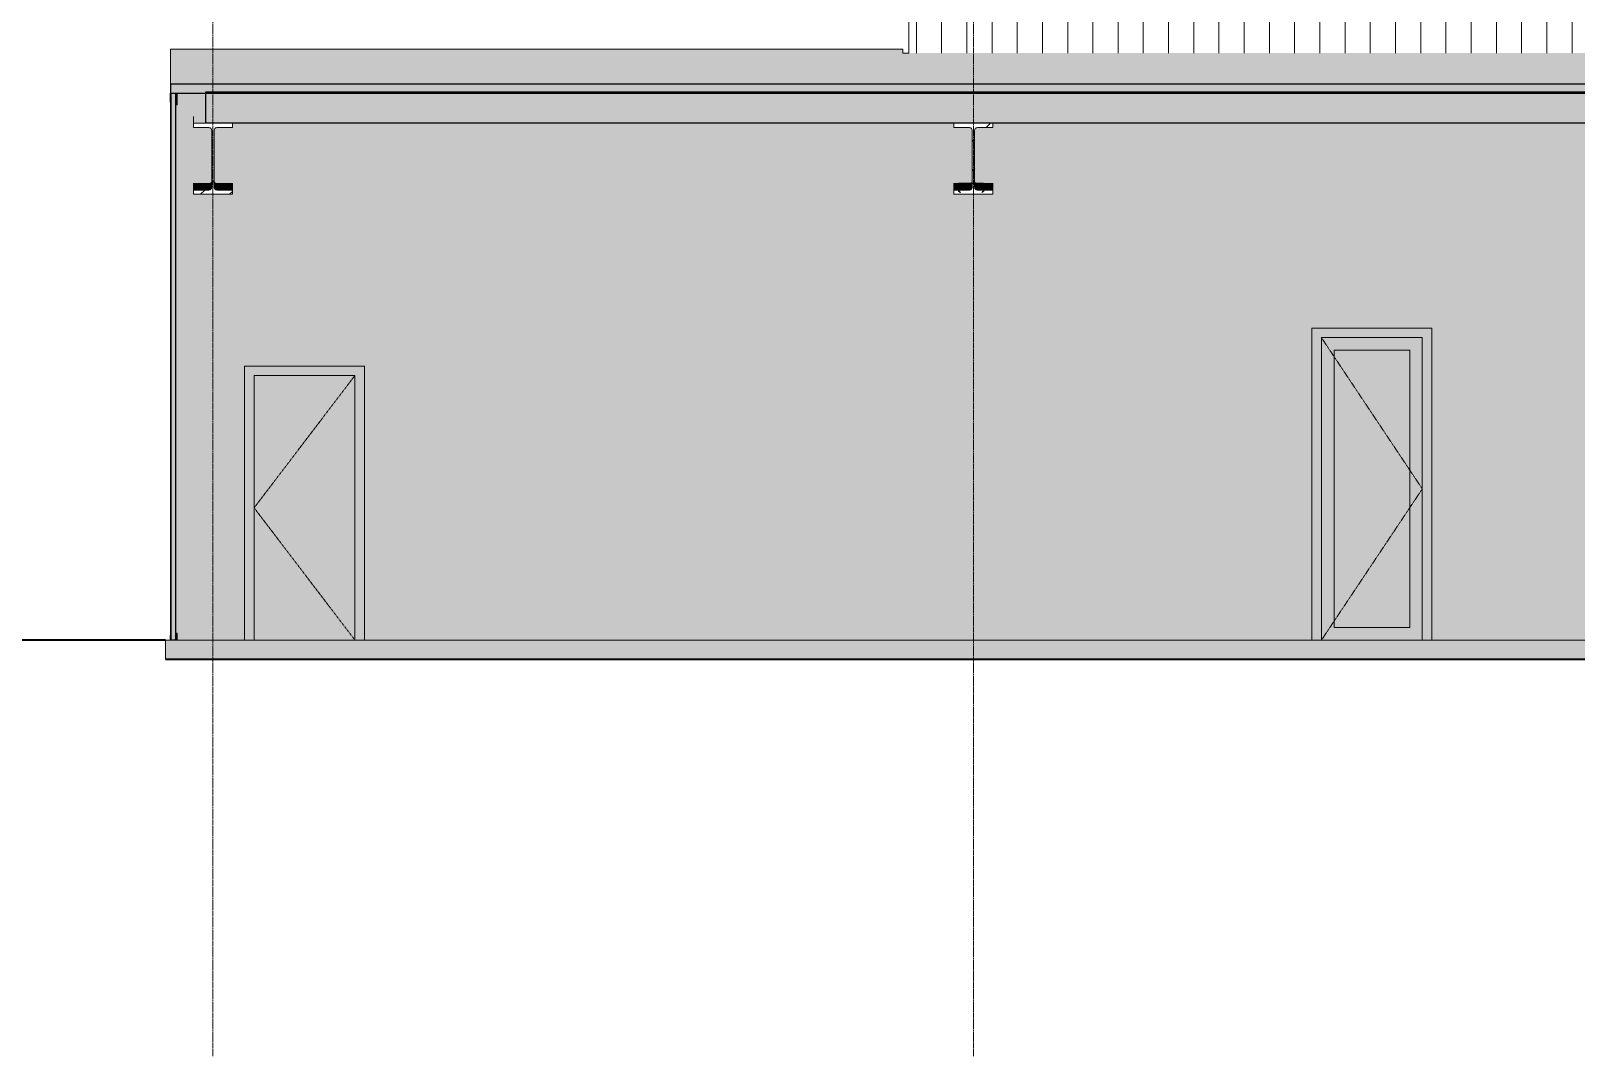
# Model space of a CAD drawing. Header units: inches. Extents: x -54880 to -186, y -265 to 853.
# Drawn here: x -20677.7 to -20187.6, y -132 to 193.4 of the extents above; entities that cross this region are included whole.
import ezdxf

# ---------------------------------------------------------------- set-up
doc = ezdxf.new("R2010")
doc.units = ezdxf.units.IN
doc.header["$MEASUREMENT"] = 0
doc.linetypes.add('Dash 1_16_', pattern=[0.125, 0.0625, -0.0625])
doc.linetypes.add('Grid Line 1_2_', pattern=[0.875, 0.5, -0.125, 0.125, -0.125])
for name, color, linetype, lineweight in [('A-CLNG', 13, 'Continuous', 9), ('A-DOOR', 31, 'Continuous', 9), ('A-DOOR-FRAM', 31, 'Continuous', 9), ('A-DOOR-GLAZ', 31, 'Continuous', 9), ('A-FLOR-LEVL', 51, 'Continuous', 9), ('A-GLAZ-CWMG', 51, 'Continuous', 9), ('A-ROOF', 132, 'Continuous', 9), ('A-WALL', 113, 'Continuous', 9), ('A-WALL-PATT', 111, 'Continuous', 9), ('C-BLDG-PADS', 91, 'Continuous', 9), ('C-TOPO', 7, 'Continuous', 9), ('I-WALL', 2, 'Continuous', 9), ('L-SITE-WALL', 31, 'Continuous', 9), ('S-BEAM', 12, 'Continuous', 9), ('S-GRID', 1, 'Continuous', 9)]:
    doc.layers.add(name, color=color, linetype=linetype, lineweight=lineweight)
pattern_1 = [(45, (22032.004, 107.706), (-19.007, 19.007), []), (45, (22032.004, 136.506), (-19.007, 19.007), [])]

# ---------------------------------------------------------------- blocks, each defined once
blk = doc.blocks.new('W-Wide Flange - W21X166-V216-Section 7')
at = {"layer": 'S-BEAM'}
for points in [[(21150, 164.02), (21150, 164.2), (21137.6, 164.2), (21137.6, 164.02), (21145.73, 164.02)], [(21139.16, 142.86), (21142.54, 142.89), (21142.54, 144.95), (21139.24, 144.95), (21139.24, 145.05), (21137.6, 145.05), (21137.6, 142.86), (21139.05, 142.86), (21139.05, 144.87), (21139.16, 144.87)], [(21147.05, 142.86), (21150, 142.86), (21150, 145.05), (21146.87, 145.05), (21146.87, 144.95), (21145.07, 144.95), (21145.07, 142.86), (21146.94, 142.86), (21146.94, 144.87), (21147.05, 144.87)]]:
    blk.add_hatch(color=256, dxfattribs=at).paths.add_polyline_path(points, flags=0)
h = blk.add_hatch(dxfattribs=at)
h.set_pattern_fill('FP_10', color=256, style=0, pattern_type=2)
h.set_pattern_definition(pattern_1)
h.paths.add_polyline_path([(21145.73, 141.5), (21150, 141.5), (21150, 142.86), (21144.87, 142.89), (21144.51, 143.06), (21144.27, 143.37), (21144.18, 143.76), (21144.2, 161.97), (21144.37, 162.33), (21144.68, 162.57), (21145.07, 162.66), (21150, 162.66), (21150, 164.02), (21137.6, 164.02), (21137.6, 162.66), (21142.74, 162.64), (21143.09, 162.47), (21143.34, 162.16), (21143.43, 161.77), (21143.41, 143.56), (21143.23, 143.2), (21142.92, 142.95), (21142.54, 142.86), (21137.6, 142.86), (21137.6, 141.5)], flags=0)
h = blk.add_hatch(color=256, dxfattribs=at)
h.paths.add_polyline_path([(21142.54, 142.86), (21142.98, 142.99), (21143.23, 143.2), (21143.41, 143.56), (21143.43, 143.76), (21143.35, 144.95), (21142.54, 144.95), (21142.54, 142.89)], flags=0)
h.paths.add_polyline_path([(21142.89, 145.05), (21143.43, 145.05), (21143.35, 145.59), (21143.17, 145.32), (21142.89, 145.13), (21142.77, 145.05)], flags=0)
h = blk.add_hatch(color=256, dxfattribs=at)
h.paths.add_polyline_path([(21145.07, 142.86), (21145.07, 144.95), (21144.18, 144.95), (21144.21, 143.53), (21144.44, 143.13), (21144.68, 142.95), (21144.87, 142.89)], flags=0)
h.paths.add_polyline_path([(21144.71, 145.05), (21144.68, 145.14), (21144.44, 145.32), (21144.25, 145.59), (21144.18, 145.94), (21144.26, 145.05), (21144.68, 145.05)], flags=0)
for p, q in [((21137.6, 164.02), (21137.6, 164.2)), ((21150, 164.02), (21150, 164.2)), ((21137.6, 145.05), (21137.6, 142.86)), ((21150, 142.86), (21150, 145.05))]:
    blk.add_line(p, q, dxfattribs=at)
at = {"layer": 'S-BEAM', "lineweight": 15}
for p, q in [((21150, 164.02), (21137.6, 164.02)), ((21137.6, 164.02), (21137.6, 162.66)), ((21137.6, 162.66), (21142.54, 162.66)), ((21143.43, 161.77), (21143.43, 143.76)), ((21144.18, 143.76), (21144.18, 161.77)), ((21145.07, 162.66), (21150, 162.66)), ((21150, 162.66), (21150, 164.02)), ((21142.54, 142.86), (21137.6, 142.86)), ((21137.6, 142.86), (21137.6, 141.5)), ((21150, 142.86), (21145.07, 142.86)), ((21150, 141.5), (21150, 142.86)), ((21137.6, 141.5), (21150, 141.5))]:
    blk.add_line(p, q, dxfattribs=at)
at = {"layer": 'S-BEAM', "lineweight": 15, "flags": 128}
for points in [[(21142.54, 162.66), (21142.74, 162.64), (21142.92, 162.57), (21143.09, 162.47), (21143.23, 162.33), (21143.34, 162.16), (21143.41, 161.97), (21143.43, 161.77)], [(21144.18, 161.77), (21144.2, 161.97), (21144.27, 162.16), (21144.37, 162.33), (21144.51, 162.47), (21144.68, 162.57), (21144.87, 162.64), (21145.07, 162.66)], [(21143.43, 143.76), (21143.41, 143.56), (21143.34, 143.37), (21143.23, 143.2), (21143.09, 143.06), (21142.92, 142.95), (21142.74, 142.89), (21142.54, 142.86)], [(21145.07, 142.86), (21144.87, 142.89), (21144.68, 142.95), (21144.51, 143.06), (21144.37, 143.2), (21144.27, 143.37), (21144.2, 143.56), (21144.18, 143.76)]]:
    blk.add_lwpolyline(points, dxfattribs=at)
blk = doc.blocks.new('Girt_C - 8_D-560231-Section 7')
at = {"layer": 'S-BEAM', "lineweight": 15}
for p, q in [((21139.05, 144.87), (21139.05, 142.5)), ((21139.05, 142.5), (21139.63, 142.02)), ((21139.16, 142.55), (21139.16, 144.87)), ((21139.7, 142.1), (21139.16, 142.55)), ((21146.87, 145.05), (21139.24, 145.05)), ((21139.24, 144.95), (21146.87, 144.95)), ((21146.94, 142.55), (21146.41, 142.1)), ((21146.48, 142.02), (21147.05, 142.5)), ((21146.94, 144.87), (21146.94, 142.55)), ((21147.05, 142.5), (21147.05, 144.87)), ((21139.63, 142.02), (21139.7, 142.1)), ((21146.41, 142.1), (21146.48, 142.02))]:
    blk.add_line(p, q, dxfattribs=at)
for centre, radius, start, end in [((21139.24, 144.87), 0.188, 90, 180), ((21139.24, 144.87), 0.0782, 90, 176.9576), ((21146.87, 144.87), 0.188, 0, 90), ((21146.87, 144.87), 0.0782, 2.1227, 90)]:
    blk.add_arc(centre, radius, start, end, dxfattribs=at)
blk = doc.blocks.new('Single-Glass 1 - 32_ x96_-948363-Section 7')
at = {"layer": 'A-DOOR'}
h = blk.add_hatch(color=256, dxfattribs=at)
h.paths.add_polyline_path([(21286.18, 0), (21286.18, 96), (21254.18, 96), (21254.18, 0)], flags=0)
h.paths.add_polyline_path([(21282.18, 4), (21258.18, 4), (21258.18, 92), (21282.18, 92)], flags=0)
at = {"layer": 'A-DOOR-FRAM'}
blk.add_hatch(color=256, dxfattribs=at).paths.add_polyline_path([(21254.18, 0), (21254.18, 96), (21286.18, 96), (21286.18, 0), (21289.18, 0), (21289.18, 99), (21251.18, 99), (21251.18, 0), (21252.25, 0)], flags=0)
at = {"layer": 'A-DOOR-GLAZ'}
blk.add_hatch(color=256, dxfattribs=at).paths.add_polyline_path([(21258.18, 4), (21282.18, 4), (21282.18, 92), (21258.18, 92), (21258.18, 28)], flags=0)
at = {"layer": 'A-DOOR', "linetype": 'Dash 1_16_'}
for p in [(21254.18, 96), (21254.18, 0)]:
    blk.add_line(p, (21286.18, 48), dxfattribs=at)
at = {"layer": 'A-DOOR'}
for p, q in [((21258.18, 92), (21282.18, 92)), ((21258.18, 4), (21258.18, 92)), ((21282.18, 92), (21282.18, 4)), ((21282.18, 4), (21258.18, 4))]:
    blk.add_line(p, q, dxfattribs=at)
at = {"layer": 'A-DOOR-FRAM'}
for p, q in [((21289.18, 99), (21251.18, 99)), ((21251.18, 99), (21251.18, 0)), ((21289.18, 0), (21289.18, 99)), ((21254.18, 0), (21254.18, 96)), ((21254.18, 96), (21286.18, 96)), ((21286.18, 96), (21286.18, 0))]:
    blk.add_line(p, q, dxfattribs=at)
at = {"layer": 'A-DOOR-GLAZ'}
for p, q in [((21258.18, 92), (21258.18, 4)), ((21282.18, 92), (21258.18, 92)), ((21282.18, 92), (21282.18, 4)), ((21282.18, 4), (21258.18, 4))]:
    blk.add_line(p, q, dxfattribs=at)
blk = doc.blocks.new('Single-Flush - 32_ x 84_-489871-Section 7')
at = {"layer": 'A-DOOR'}
blk.add_hatch(color=256, dxfattribs=at).paths.add_polyline_path([(20947.62, 0), (20947.62, 84), (20915.62, 84), (20915.62, 0)], flags=0)
at = {"layer": 'A-DOOR-FRAM'}
blk.add_hatch(color=256, dxfattribs=at).paths.add_polyline_path([(20912.62, 0), (20915.62, 0), (20915.62, 84), (20947.62, 84), (20947.62, 0), (20950.62, 0), (20950.62, 87), (20912.62, 87)], flags=0)
at = {"layer": 'A-DOOR', "linetype": 'Dash 1_16_'}
for p in [(20947.62, 84), (20947.62, 0)]:
    blk.add_line(p, (20915.62, 42), dxfattribs=at)
at = {"layer": 'A-DOOR-FRAM'}
for p, q in [((20950.62, 87), (20912.62, 87)), ((20912.62, 87), (20912.62, 0)), ((20915.62, 0), (20915.62, 84)), ((20915.62, 84), (20947.62, 84)), ((20947.62, 84), (20947.62, 0)), ((20950.62, 0), (20950.62, 87))]:
    blk.add_line(p, q, dxfattribs=at)
blk = doc.blocks.new('W-Wide Flange - W21X166-933137-Section 7')
at = {"layer": 'S-BEAM'}
for points in [[(20896.35, 164.02), (20908.75, 164.02), (20908.75, 164.2), (20900.18, 164.2), (20900.18, 166.21), (20896.35, 166.21)], [(20901.29, 142.86), (20901.29, 145.05), (20896.35, 145.05), (20896.35, 142.86)], [(20901.29, 142.86), (20901.73, 142.99), (20901.98, 143.2), (20902.16, 143.56), (20902.18, 143.76), (20902.1, 145.59), (20901.92, 145.32), (20901.64, 145.13), (20901.29, 145.05), (20901.29, 142.89)], [(20903.82, 142.86), (20903.82, 145.05), (20903.37, 145.17), (20903.11, 145.41), (20902.95, 145.78), (20902.93, 145.94), (20902.96, 143.53), (20903.19, 143.13), (20903.43, 142.95), (20903.64, 142.88)], [(20903.82, 142.86), (20908.75, 142.89), (20908.75, 145.05), (20903.82, 145.05), (20903.82, 142.89)]]:
    blk.add_hatch(color=256, dxfattribs=at).paths.add_polyline_path(points, flags=0)
h = blk.add_hatch(dxfattribs=at)
h.set_pattern_fill('FP_10', color=256, style=0, pattern_type=2)
h.set_pattern_definition(pattern_1)
h.paths.add_polyline_path([(20903.64, 141.5), (20908.75, 141.5), (20908.75, 142.86), (20903.62, 142.89), (20903.26, 143.06), (20903.02, 143.37), (20902.93, 143.76), (20902.95, 161.97), (20903.12, 162.33), (20903.43, 162.57), (20903.82, 162.66), (20908.75, 162.66), (20908.75, 164.02), (20896.35, 164.02), (20896.35, 162.66), (20901.49, 162.64), (20901.84, 162.47), (20902.09, 162.16), (20902.18, 161.77), (20902.16, 143.56), (20901.98, 143.2), (20901.67, 142.95), (20901.29, 142.86), (20896.35, 142.86), (20896.35, 141.5)], flags=0)
for p, q in [((20896.35, 164.02), (20896.35, 166.21)), ((20908.75, 164.02), (20908.75, 164.2)), ((20896.35, 145.05), (20896.35, 142.86)), ((20908.75, 142.86), (20908.75, 145.05))]:
    blk.add_line(p, q, dxfattribs=at)
at = {"layer": 'S-BEAM', "lineweight": 15}
for p, q in [((20908.75, 164.02), (20896.35, 164.02)), ((20896.35, 164.02), (20896.35, 162.66)), ((20896.35, 162.66), (20901.29, 162.66)), ((20902.18, 161.77), (20902.18, 143.76)), ((20902.93, 143.76), (20902.93, 161.77)), ((20903.82, 162.66), (20908.75, 162.66)), ((20908.75, 162.66), (20908.75, 164.02)), ((20901.29, 142.86), (20896.35, 142.86)), ((20896.35, 142.86), (20896.35, 141.5)), ((20908.75, 142.86), (20903.82, 142.86)), ((20908.75, 141.5), (20908.75, 142.86)), ((20896.35, 141.5), (20908.75, 141.5))]:
    blk.add_line(p, q, dxfattribs=at)
at = {"layer": 'S-BEAM', "lineweight": 15, "flags": 128}
for points in [[(20901.29, 162.66), (20901.49, 162.64), (20901.67, 162.57), (20901.84, 162.47), (20901.98, 162.33), (20902.09, 162.16), (20902.16, 161.97), (20902.18, 161.77)], [(20902.93, 161.77), (20902.95, 161.97), (20903.02, 162.16), (20903.12, 162.33), (20903.26, 162.47), (20903.43, 162.57), (20903.62, 162.64), (20903.82, 162.66)], [(20902.18, 143.76), (20902.16, 143.56), (20902.09, 143.37), (20901.98, 143.2), (20901.84, 143.06), (20901.67, 142.95), (20901.49, 142.89), (20901.29, 142.86)], [(20903.82, 142.86), (20903.62, 142.89), (20903.43, 142.95), (20903.26, 143.06), (20903.12, 143.2), (20903.02, 143.37), (20902.95, 143.56), (20902.93, 143.76)]]:
    blk.add_lwpolyline(points, dxfattribs=at)
blk = doc.blocks.new('Rectangular Mullion - Profile_Polycarbonate_Lower-935993-Section 7')
at = {"layer": 'A-GLAZ-CWMG'}
blk.add_hatch(color=256, dxfattribs=at).paths.add_polyline_path([(20891.18, 0), (20891.12, 0.06), (20889.12, 0.06), (20889.05, 0)], flags=0)
at = {"layer": 'A-GLAZ-CWMG', "lineweight": 13}
for p, q in [((20889.18, 1.46), (20889.05, 1.46)), ((20889.05, 1.46), (20889.05, 0)), ((20889.05, 0), (20891.18, 0)), ((20889.12, 0.06), (20889.12, 1.39)), ((20889.12, 1.39), (20889.18, 1.39)), ((20891.12, 0.06), (20889.12, 0.06)), ((20889.18, 1.39), (20889.18, 1.46)), ((20891.18, 2.24), (20890.82, 2.24)), ((20890.82, 2.24), (20890.82, 1.99)), ((20890.82, 1.99), (20890.89, 1.99)), ((20890.89, 1.99), (20890.89, 2.18)), ((20890.89, 2.18), (20891.12, 2.18)), ((20891.12, 2.18), (20891.12, 0.06)), ((20891.18, 0), (20891.18, 2.24))]:
    blk.add_line(p, q, dxfattribs=at)
blk = doc.blocks.new('Rectangular Mullion - Profile_Polycarbonate_Upper and left-935994-Section 7')
at = {"layer": 'A-GLAZ-CWMG'}
for points in [[(20891.18, 169.91), (20891.18, 173.54), (20889.05, 173.54), (20889.12, 173.47), (20891.12, 173.47), (20891.12, 169.97)], [(20889.12, 170.76), (20889.18, 170.82), (20889.12, 172.83)], [(20891.12, 169.97), (20891.12, 172.01), (20890.89, 172.01), (20890.89, 169.97)], [(20890.82, 170.16), (20890.83, 170.17), (20890.82, 170.17)], [(20890.83, 170.16), (20890.89, 170.17), (20890.83, 170.17)]]:
    blk.add_hatch(color=256, dxfattribs=at).paths.add_polyline_path(points, flags=0)
at = {"layer": 'A-GLAZ-CWMG', "lineweight": 13}
for p, q in [((20891.18, 173.54), (20889.05, 173.54)), ((20889.05, 173.54), (20889.05, 170.7)), ((20889.12, 170.76), (20889.12, 173.47)), ((20889.12, 173.47), (20891.12, 173.47)), ((20891.12, 173.47), (20891.12, 169.97)), ((20891.18, 169.91), (20891.18, 173.54)), ((20889.05, 170.7), (20889.18, 170.7)), ((20889.18, 170.76), (20889.12, 170.76)), ((20889.18, 170.7), (20889.18, 170.76)), ((20890.89, 170.16), (20890.82, 170.16)), ((20890.82, 170.16), (20890.82, 169.91)), ((20890.82, 169.91), (20891.18, 169.91)), ((20890.89, 169.97), (20890.89, 170.16)), ((20891.12, 169.97), (20890.89, 169.97))]:
    blk.add_line(p, q, dxfattribs=at)
at = {"layer": 'A-GLAZ-CWMG'}
for p, q in [((20889.18, 172.83), (20889.12, 172.83)), ((20889.18, 170.76), (20889.18, 172.83)), ((20890.89, 172.21), (20890.82, 172.21)), ((20890.82, 170.16), (20890.82, 172.21)), ((20890.89, 170.16), (20890.89, 172.21)), ((20891.12, 172.01), (20890.89, 172.01)), ((20890.89, 169.97), (20890.89, 170.16))]:
    blk.add_line(p, q, dxfattribs=at)

msp = doc.modelspace()

# ---------------------------------------------------------------- hatches: boundary and pattern name
at = {"layer": 'A-CLNG'}
msp.add_hatch(color=256, dxfattribs=at).paths.add_polyline_path([(-19398.79, 164.2), (-18735.87, 164.2), (-18735.87, 173.96), (-20622.37, 173.96), (-20622.37, 164.2), (-19408.47, 164.2)], flags=0)
at = {"layer": 'A-ROOF', "lineweight": 5}
h = msp.add_hatch(color=256, dxfattribs=at)
h.paths.add_polyline_path([(-19175.49, 183.4), (-19175.6, 183.53), (-19175.52, 183.4), (-19175.51, 183.4)], flags=0)
h.paths.add_polyline_path([(-19183.49, 183.4), (-19183.38, 183.4), (-19183.47, 183.49), (-19183.49, 183.4)], flags=0)
h.paths.add_polyline_path([(-20633.49, 176.41), (-19080.82, 176.41), (-19080.85, 178.5), (-19097.08, 178.5), (-19097.08, 186.99), (-19151.18, 186.99), (-19151.18, 186.25), (-19170.54, 186.2), (-19170.57, 180.84), (-19171.63, 180.78), (-19174.44, 180.84), (-19174.44, 186.25), (-19175.49, 186.17), (-19175.52, 181.01), (-19176.07, 180.55), (-19176.14, 180.63), (-19176.14, 183.48), (-19182.85, 183.48), (-19182.92, 180.55), (-19183.49, 181.08), (-19183.49, 186.25), (-19185.87, 186.25), (-19185.87, 178.41), (-19186.12, 178.41), (-19186.12, 186.25), (-20401.12, 186.32), (-20401.12, 187.53), (-20633.49, 187.53)], flags=0)
h.paths.add_polyline_path([(-18735.87, 176.41), (-18735.87, 186.99), (-18788.68, 186.91), (-18788.68, 183.08), (-18788.77, 183.08), (-18788.77, 181.29), (-18789, 181.19), (-18790.8, 181.01), (-18795.06, 180.85), (-18800.77, 180.79), (-18807.68, 180.88), (-18811.86, 181.1), (-18812.77, 181.29), (-18812.77, 183.08), (-18821.39, 183.08), (-18821.39, 180.75), (-18821.62, 180.66), (-18823.41, 180.48), (-18827.47, 180.32), (-18833.39, 180.25), (-18840.05, 180.34), (-18844.47, 180.56), (-18845.39, 180.75), (-18845.39, 183.08), (-18852.06, 183.08), (-18852.06, 186.99), (-18900.06, 186.99), (-18900.06, 185.01), (-18895.3, 185.01), (-18895.3, 181), (-18895.51, 180.9), (-18897.17, 180.71), (-18900.3, 180.56), (-18906.87, 180.43), (-18914.62, 180.46), (-18920.02, 180.63), (-18922.75, 180.85), (-18923.3, 181), (-18923.3, 183.08), (-18929.49, 182.99), (-18929.56, 180.8), (-18929.81, 180.72), (-18931.52, 180.54), (-18936.01, 180.35), (-18943.67, 180.26), (-18951.43, 180.36), (-18955.75, 180.56), (-18957.41, 180.8), (-18957.49, 180.84), (-18957.5, 183.08), (-18963.43, 183.08), (-18963.43, 186.99), (-18977.54, 186.99), (-18977.56, 186.87), (-18978.63, 186.81), (-18981.44, 186.87), (-18981.44, 186.99), (-19007.87, 186.99), (-19007.87, 183.78), (-19009.68, 183.78), (-19009.68, 182.29), (-19009.88, 182.22), (-19011.45, 182.08), (-19015.9, 181.97), (-19021.15, 181.99), (-19024.89, 182.15), (-19025.68, 182.29), (-19025.68, 183.78), (-19029.33, 183.78), (-19029.33, 181.97), (-19029.53, 181.89), (-19031.07, 181.76), (-19035.66, 181.64), (-19037.58, 181.63), (-19037.58, 178.5), (-19051.04, 178.5), (-19051.04, 176.41), (-18759.68, 176.41)], flags=0)
h.paths.add_polyline_path([(-19067.33, 176.41), (-19063.33, 176.41), (-19063.33, 178.5), (-19072.84, 178.5), (-19072.84, 176.41), (-19069.55, 176.41)], flags=0)
at = {"layer": 'A-ROOF'}
msp.add_hatch(color=256, dxfattribs=at).paths.add_polyline_path([(-18735.87, 173.54), (-18735.87, 176.41), (-20633.49, 176.41), (-20633.49, 173.54), (-18759.68, 173.54)], flags=0)
at = {"layer": 'A-WALL', "transparency": 33554649}
msp.add_hatch(color=256, dxfattribs=at).paths.add_polyline_path([(-20631.72, 0.06), (-20631.72, 173.47), (-20633.3, 173.47), (-20633.3, 0.06)], flags=0)
at = {"layer": 'A-WALL-PATT'}
h = msp.add_hatch(dxfattribs=at)
h.set_pattern_fill('FP_14', color=256, style=0, pattern_type=2)
h.set_pattern_definition([(90, (22307.131, 0), (-8, 5e-16), [])])
h.paths.add_polyline_path([(-20037.9, 0), (-19270.06, 0), (-19270.06, 2), (-19269.12, 2), (-19269.12, 91), (-19270.06, 91), (-19270.06, 93), (-19269.12, 93), (-19269.12, 98.45), (-19151.18, 98.45), (-19151.18, 131.29), (-20109.31, 131.29), (-20109.31, 0)], flags=0)
h.paths.add_polyline_path([(-20057.26, 147.29), (-19902.44, 147.29), (-19902.44, 152.7), (-19897.27, 152.73), (-19896.88, 152.97), (-19896.65, 153.36), (-19896.62, 153.59), (-19896.64, 161.97), (-19896.81, 162.33), (-19897.12, 162.57), (-19897.51, 162.66), (-19902.44, 162.66), (-19902.44, 164.2), (-20109.31, 164.2), (-20109.31, 147.29), (-20076.63, 147.29)], flags=0)
h.paths.add_polyline_path([(-19766.76, 147.29), (-19661.19, 147.29), (-19661.19, 152.7), (-19656.02, 152.73), (-19655.63, 152.97), (-19655.4, 153.36), (-19655.37, 153.59), (-19655.39, 161.97), (-19655.56, 162.33), (-19655.87, 162.57), (-19656.26, 162.66), (-19661.19, 162.66), (-19661.19, 164.2), (-19890.04, 164.2), (-19890.04, 162.66), (-19895.18, 162.64), (-19895.53, 162.47), (-19895.78, 162.16), (-19895.87, 161.77), (-19895.84, 153.36), (-19895.6, 152.96), (-19895.21, 152.73), (-19894.98, 152.7), (-19890.04, 152.7), (-19890.04, 147.29), (-19805.49, 147.29)], flags=0)
h.paths.add_polyline_path([(-19185.75, 147.29), (-19178.69, 147.29), (-19178.69, 152.7), (-19173.52, 152.73), (-19173.13, 152.97), (-19172.9, 153.36), (-19172.87, 153.59), (-19172.89, 161.97), (-19173.06, 162.33), (-19173.37, 162.57), (-19173.76, 162.66), (-19178.69, 162.66), (-19178.69, 164.2), (-19407.9, 164.2), (-19407.9, 162.66), (-19413.04, 162.64), (-19413.39, 162.47), (-19413.64, 162.16), (-19413.73, 161.77), (-19413.7, 153.36), (-19413.46, 152.96), (-19413.07, 152.73), (-19412.84, 152.7), (-19407.9, 152.7), (-19407.9, 147.29), (-19205.12, 147.29)], flags=0)
h.paths.add_polyline_path([(-19161.97, 147.29), (-19151.18, 147.3), (-19151.18, 164.2), (-19166.29, 164.2), (-19166.29, 162.66), (-19171.43, 162.64), (-19171.78, 162.47), (-19172.03, 162.16), (-19172.12, 161.77), (-19172.09, 153.36), (-19171.85, 152.96), (-19171.46, 152.73), (-19171.23, 152.7), (-19166.29, 152.7), (-19166.29, 147.29), (-19164.36, 147.29)], flags=0)
h.paths.add_polyline_path([(-19648.79, 147.29), (-19420.3, 147.29), (-19420.3, 152.7), (-19415.13, 152.73), (-19414.74, 152.97), (-19414.51, 153.36), (-19414.48, 153.59), (-19414.5, 161.97), (-19414.67, 162.33), (-19414.98, 162.57), (-19415.37, 162.66), (-19420.3, 162.66), (-19420.3, 164.2), (-19648.79, 164.2), (-19648.79, 162.66), (-19653.93, 162.64), (-19654.28, 162.47), (-19654.53, 162.16), (-19654.62, 161.77), (-19654.59, 153.36), (-19654.35, 152.96), (-19653.96, 152.73), (-19653.73, 152.7), (-19648.79, 152.7), (-19648.79, 151.42)], flags=0)
h.paths.add_polyline_path([(-19166.39, 186.25), (-19151.18, 186.25), (-19151.18, 337.45), (-20228.83, 382.35), (-20228.83, 240), (-20399.24, 240), (-20399.24, 186.25), (-19186.12, 186.25), (-19186.12, 241.25), (-19185.87, 241.25), (-19185.87, 186.25), (-19183.49, 186.25), (-19183.44, 187.97), (-19183.31, 188.03), (-19175.55, 187.97), (-19175.49, 187.84), (-19175.49, 186.25), (-19174.44, 186.25), (-19174.44, 240.83), (-19170.54, 240.83), (-19170.54, 186.25)], flags=0)
h.paths.add_polyline_path([(-19182.92, 235.04), (-19183.49, 235.57), (-19183.49, 237.89), (-19183.38, 237.89), (-19183.31, 235.5), (-19182.85, 235.12)], flags=0)
h.paths.add_polyline_path([(-19176.07, 235.04), (-19176.07, 235.18), (-19175.6, 235.57), (-19175.6, 237.89), (-19175.49, 237.89), (-19175.49, 235.52), (-19175.6, 235.43)], flags=0)
h.paths.add_polyline_path([(-19182.92, 237.96), (-19183.31, 237.96), (-19183.31, 238.07), (-19175.68, 238.07), (-19175.68, 237.96), (-19182.85, 237.96)], flags=0)
at = {"layer": 'C-BLDG-PADS'}
h = msp.add_hatch(dxfattribs=at)
h.set_pattern_fill('FP_11', color=256, style=0, pattern_type=2)
h.set_pattern_definition([(50, (22032.004, 107.706), (55.0854, -4.81984), [5.76, -63.36]), (355, (22032.004, 107.706), (-10.65569, 57.76853), [4.608, -50.688]), (100.451, (22036.594, 107.305), (44.42947, 52.94866), [4.895, -53.848]), (46.184, (22032.004, 123.066), (81.96444, -12.71212), [8.64, -95.04]), (96.636, (22038.834, 122.01), (71.7815, 74.81238), [7.343, -80.772]), (351.184, (22032, 123.07), (71.78195, 74.81243), [6.912, -76.032]), (21, (22039.684, 119.226), (45.84207, -30.92146), [5.76, -63.36]), (326, (22039.684, 119.226), (18.687064, 55.69148), [4.608, -50.688]), (71.451, (22043.504, 116.65), (64.52891, 24.77011), [4.895, -53.848]), (37.5, (22032.004, 107.706), (0.933895, 25.566816), [2.534, -47.539, 2.534, -48.922, -50.88]), (37.5, (22032.004, 107.706), (0.933895, 25.566816), [-101.53, 2.534, -48.346]), (7.5, (22032.004, 107.706), (20.20404, 30.291303), [2.534, -26.803, 2.534, -46.387, -19.392]), (7.5, (22032.004, 107.706), (20.20404, 30.291303), [-78.259, 2.534, -16.858]), (327.5, (22014.877, 107.706), (40.9977845, -1.732403), [2.534, -16.666, 2.534, -57.37, -79.488]), (327.5, (22014.877, 107.706), (40.9977845, -1.732403), [-79.104, 2.534, -76.954]), (317.5, (22007.197, 107.706), (44.788883, 7.68784), [2.534, -22.426, 2.534, -37.248, -56.448]), (317.5, (22007.197, 107.706), (44.788883, 7.68784), [-64.742, 2.534, -53.914])])
h.paths.add_polyline_path([(-18798.42, -6), (-18723.24, -6), (-18723.24, 0), (-20634.99, 0), (-20634.99, -6), (-18953.35, -6)], flags=0)
at = {"layer": 'I-WALL'}
h = msp.add_hatch(color=256, dxfattribs=at)
h.paths.add_polyline_path([(-20347.77, 0), (-20271.37, 0), (-20271.37, 99), (-20233.37, 99), (-20233.37, 0), (-20114.06, 0), (-20114.06, 164.2), (-20131.29, 164.2), (-20131.29, 162.66), (-20136.43, 162.64), (-20136.78, 162.47), (-20137.03, 162.16), (-20137.12, 161.77), (-20137.04, 145.59), (-20136.91, 145.37), (-20136.58, 145.13), (-20136.23, 145.05), (-20131.29, 145.05), (-20131.29, 141.5), (-20143.69, 141.5), (-20143.69, 145.05), (-20138.41, 145.13), (-20138.19, 145.26), (-20137.94, 145.59), (-20137.87, 145.94), (-20137.89, 161.97), (-20138.06, 162.33), (-20138.37, 162.57), (-20138.76, 162.66), (-20143.69, 162.66), (-20143.69, 164.2), (-20372.54, 164.2), (-20372.54, 162.66), (-20377.68, 162.64), (-20378.03, 162.47), (-20378.28, 162.16), (-20378.37, 161.77), (-20378.29, 145.59), (-20378.16, 145.37), (-20377.83, 145.13), (-20377.52, 145.05), (-20372.54, 145.05), (-20372.54, 141.5), (-20384.94, 141.5), (-20384.94, 145.05), (-20379.66, 145.13), (-20379.44, 145.26), (-20379.19, 145.59), (-20379.12, 145.94), (-20379.14, 161.97), (-20379.31, 162.33), (-20379.62, 162.57), (-20380.01, 162.66), (-20384.94, 162.66), (-20384.94, 164.2), (-20613.79, 164.2), (-20613.79, 162.66), (-20618.93, 162.64), (-20619.28, 162.47), (-20619.53, 162.16), (-20619.62, 161.77), (-20619.54, 145.59), (-20619.41, 145.37), (-20619.08, 145.13), (-20618.73, 145.05), (-20613.79, 145.05), (-20613.79, 141.5), (-20622.37, 141.5), (-20622.37, 0), (-20609.93, 0), (-20609.93, 87), (-20571.93, 87), (-20571.93, 0), (-20425.23, 0)], flags=0)
h.paths.add_polyline_path([(-20622.37, 145.05), (-20620.9, 145.13), (-20620.69, 145.26), (-20620.44, 145.59), (-20620.37, 145.94), (-20620.39, 161.97), (-20620.56, 162.33), (-20620.87, 162.57), (-20621.26, 162.66), (-20622.37, 162.64), (-20622.37, 151.42)], flags=0)
at = {"layer": 'L-SITE-WALL', "lineweight": 5}
h = msp.add_hatch(color=256, dxfattribs=at)
h.paths.add_polyline_path([(-20622.37, 0), (-20622.37, 141.5), (-20626.19, 141.5), (-20626.19, 145.05), (-20622.37, 145.05), (-20622.37, 162.66), (-20626.19, 162.66), (-20626.19, 166.21), (-20622.37, 166.21), (-20622.37, 173.54), (-20631.37, 173.47), (-20631.43, 169.97), (-20631.66, 169.97), (-20631.72, 0.06), (-20631.43, 0.06), (-20631.37, 0)], flags=0)
h.paths.add_polyline_path([(-20633.3, 0.06), (-20633.36, 173.47), (-20633.43, 173.47), (-20633.43, 0.06)], flags=0)
h.paths.add_polyline_path([(-20631.43, 172.01), (-20631.43, 173.47), (-20631.72, 173.47), (-20631.66, 172.01)], flags=0)
msp.add_hatch(color=256, dxfattribs=at).paths.add_polyline_path([(-20633.3, 0.06), (-20631.72, 0.06), (-20631.72, 173.47), (-20633.3, 173.47), (-20633.3, 0.2)], flags=0)

# ---------------------------------------------------------------- linework, layer by layer
at = {"layer": 'A-CLNG', "lineweight": 25}
for p, q in [((-18735.87, 173.96), (-20622.37, 173.96)), ((-20622.37, 173.96), (-20622.37, 164.2)), ((-20622.37, 164.2), (-18735.87, 164.2))]:
    msp.add_line(p, q, dxfattribs=at)
at = {"layer": 'A-FLOR-LEVL', "linetype": 'Grid Line 1_2_'}
msp.add_line((-21160.95, 0), (-18295.17, 0), dxfattribs=at)
at = {"layer": 'A-ROOF'}
for p, q in [((-20401.12, 187.53), (-20633.49, 187.53)), ((-20633.49, 187.53), (-20633.49, 176.41)), ((-20401.12, 186.32), (-20401.12, 187.53)), ((-20401.12, 186.32), (-20399.24, 186.32))]:
    msp.add_line(p, q, dxfattribs=at)
at = {"layer": 'A-ROOF', "lineweight": 25}
for p, q in [((-18735.87, 176.41), (-20633.49, 176.41)), ((-20633.49, 176.41), (-20633.49, 173.54)), ((-20633.49, 173.54), (-20114.06, 173.54))]:
    msp.add_line(p, q, dxfattribs=at)
at = {"layer": 'A-WALL', "lineweight": 25}
for p, q in [((-20631.72, 173.47), (-20633.3, 173.47)), ((-20633.3, 173.47), (-20633.3, 0.06)), ((-20631.72, 170.17), (-20631.72, 173.47)), ((-20631.72, 0.06), (-20631.72, 170.16)), ((-20633.3, 0.06), (-20631.72, 0.06))]:
    msp.add_line(p, q, dxfattribs=at)
at = {"layer": 'C-BLDG-PADS'}
for p, q in [((-18723.24, 0), (-20634.99, 0)), ((-20634.99, 0), (-20634.99, -6)), ((-20634.99, -6), (-18723.24, -6))]:
    msp.add_line(p, q, dxfattribs=at)
at = {"layer": 'C-TOPO', "lineweight": 35}
for p, q in [((-20634.99, 0), (-20749.77, 0)), ((-20634.99, -6.01), (-20478.74, -6.01)), ((-20478.74, -6.01), (-19805.2, -6.01))]:
    msp.add_line(p, q, dxfattribs=at)
at = {"layer": 'C-TOPO'}
for p, q in [((-20749.77, 0), (-20634.99, 0)), ((-20478.74, -6.01), (-20634.99, -6.01)), ((-19805.2, -6.01), (-20478.74, -6.01))]:
    msp.add_line(p, q, dxfattribs=at)
at = {"layer": 'L-SITE-WALL'}
for p, q in [((-20399.24, 240), (-20399.24, 186.25)), ((-20633.49, 1.46), (-20633.49, 170.7))]:
    msp.add_line(p, q, dxfattribs=at)
at = {"layer": 'S-GRID', "linetype": 'Grid Line 1_2_'}
for p, q in [((-20619.99, -132), (-20619.99, 648.66)), ((-20378.74, -132), (-20378.74, 648.66))]:
    msp.add_line(p, q, dxfattribs=at)

# ---------------------------------------------------------------- block references
at = {"layer": 'A-DOOR'}
for name in ['Single-Glass 1 - 32_ x96_-948363-Section 7', 'Single-Flush - 32_ x 84_-489871-Section 7']:
    msp.add_blockref(name, (-41522.55, 0), dxfattribs=at)
at = {"layer": 'A-GLAZ-CWMG'}
for name in ['Rectangular Mullion - Profile_Polycarbonate_Upper and left-935994-Section 7', 'Rectangular Mullion - Profile_Polycarbonate_Lower-935993-Section 7']:
    msp.add_blockref(name, (-41522.55, 0), dxfattribs=at)
at = {"layer": 'S-BEAM'}
for name in ['W-Wide Flange - W21X166-933137-Section 7', 'W-Wide Flange - W21X166-V216-Section 7', 'Girt_C - 8_D-560231-Section 7']:
    msp.add_blockref(name, (-41522.55, 0), dxfattribs=at)

doc.saveas('drawing.dxf')
